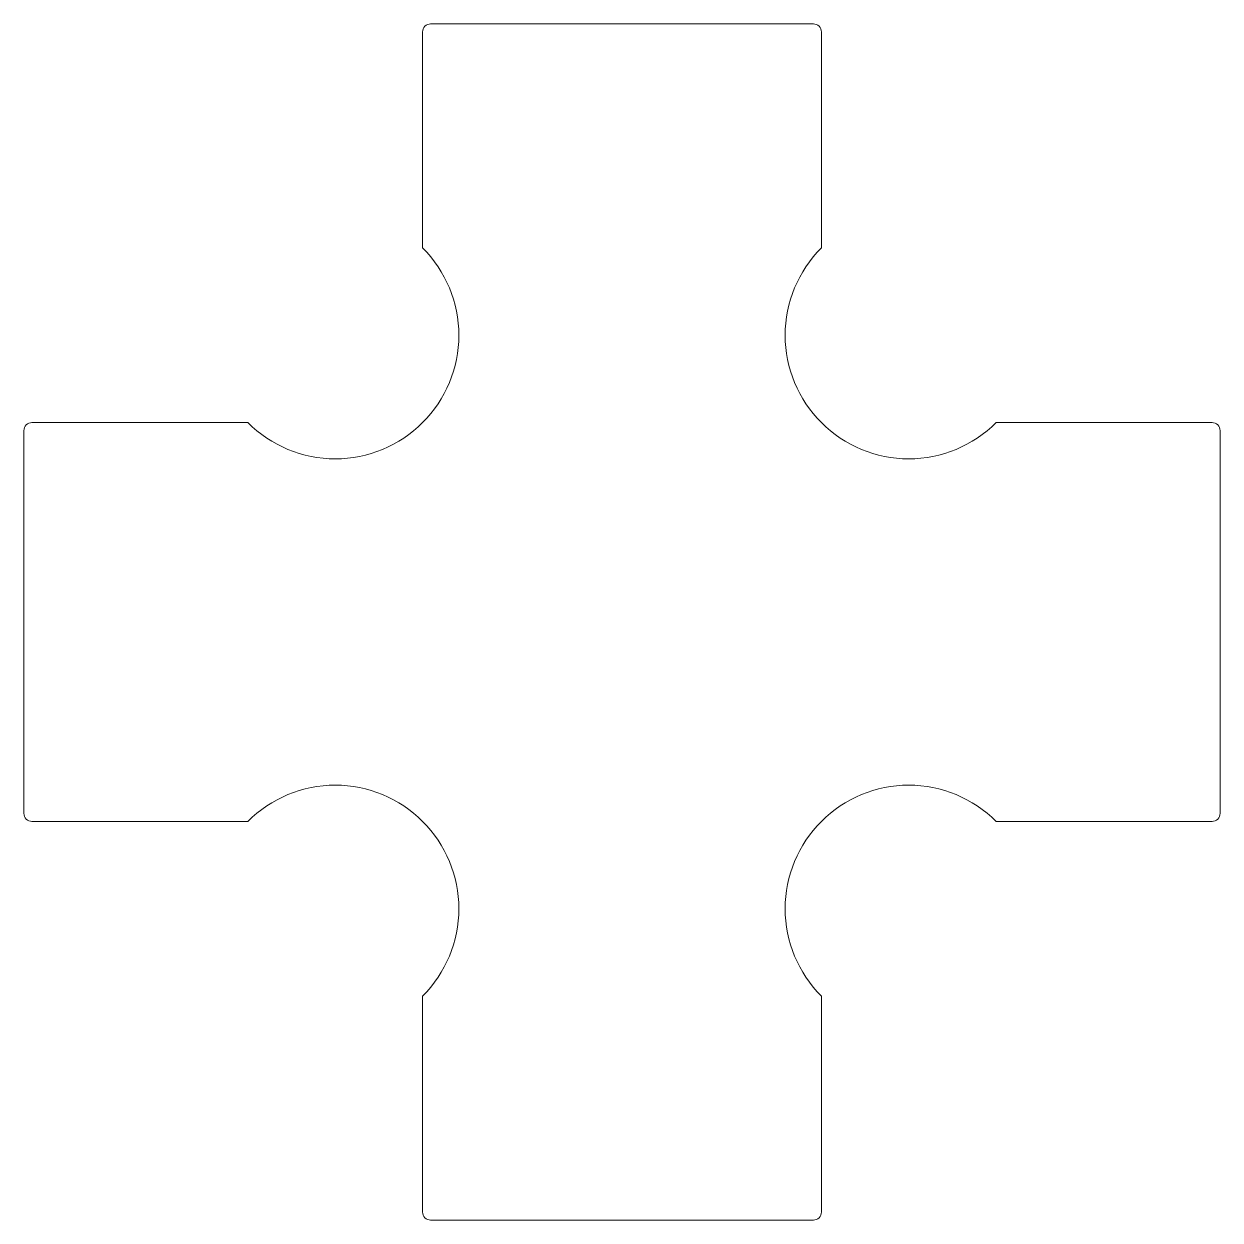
# Model space of a CAD drawing. Extents: x -7.5 to 7.5, y -7.5 to 7.5.
import ezdxf

# ---------------------------------------------------------------- set-up
doc = ezdxf.new("R2010")
doc.units = 0
doc.layers.get('0').update_dxf_attribs({"lineweight": 0})

msp = doc.modelspace()

# ---------------------------------------------------------------- linework, layer by layer
at = {"flags": 128}
msp.add_lwpolyline([(7.5, -2.4, -0.414214), (7.4, -2.5), (4.692, -2.5, 0.414214), (2.5, -2.5, 0.414214), (2.5, -4.692), (2.5, -7.4, -0.414214), (2.4, -7.5), (-2.4, -7.5, -0.414214), (-2.5, -7.4), (-2.5, -4.692, 0.414214), (-2.5, -2.5, 0.414214), (-4.692, -2.5), (-7.4, -2.5, -0.414214), (-7.5, -2.4), (-7.5, 2.4, -0.414214), (-7.4, 2.5), (-4.692, 2.5, 0.414214), (-2.5, 2.5, 0.414214), (-2.5, 4.692), (-2.5, 7.4, -0.414214), (-2.4, 7.5), (2.4, 7.5, -0.414214), (2.5, 7.4), (2.5, 4.692, 0.414214), (2.5, 2.5, 0.414214), (4.692, 2.5), (7.4, 2.5, -0.414214), (7.5, 2.4), (7.5, -2.4)], format="xyb", dxfattribs=at)

doc.saveas('drawing.dxf')
